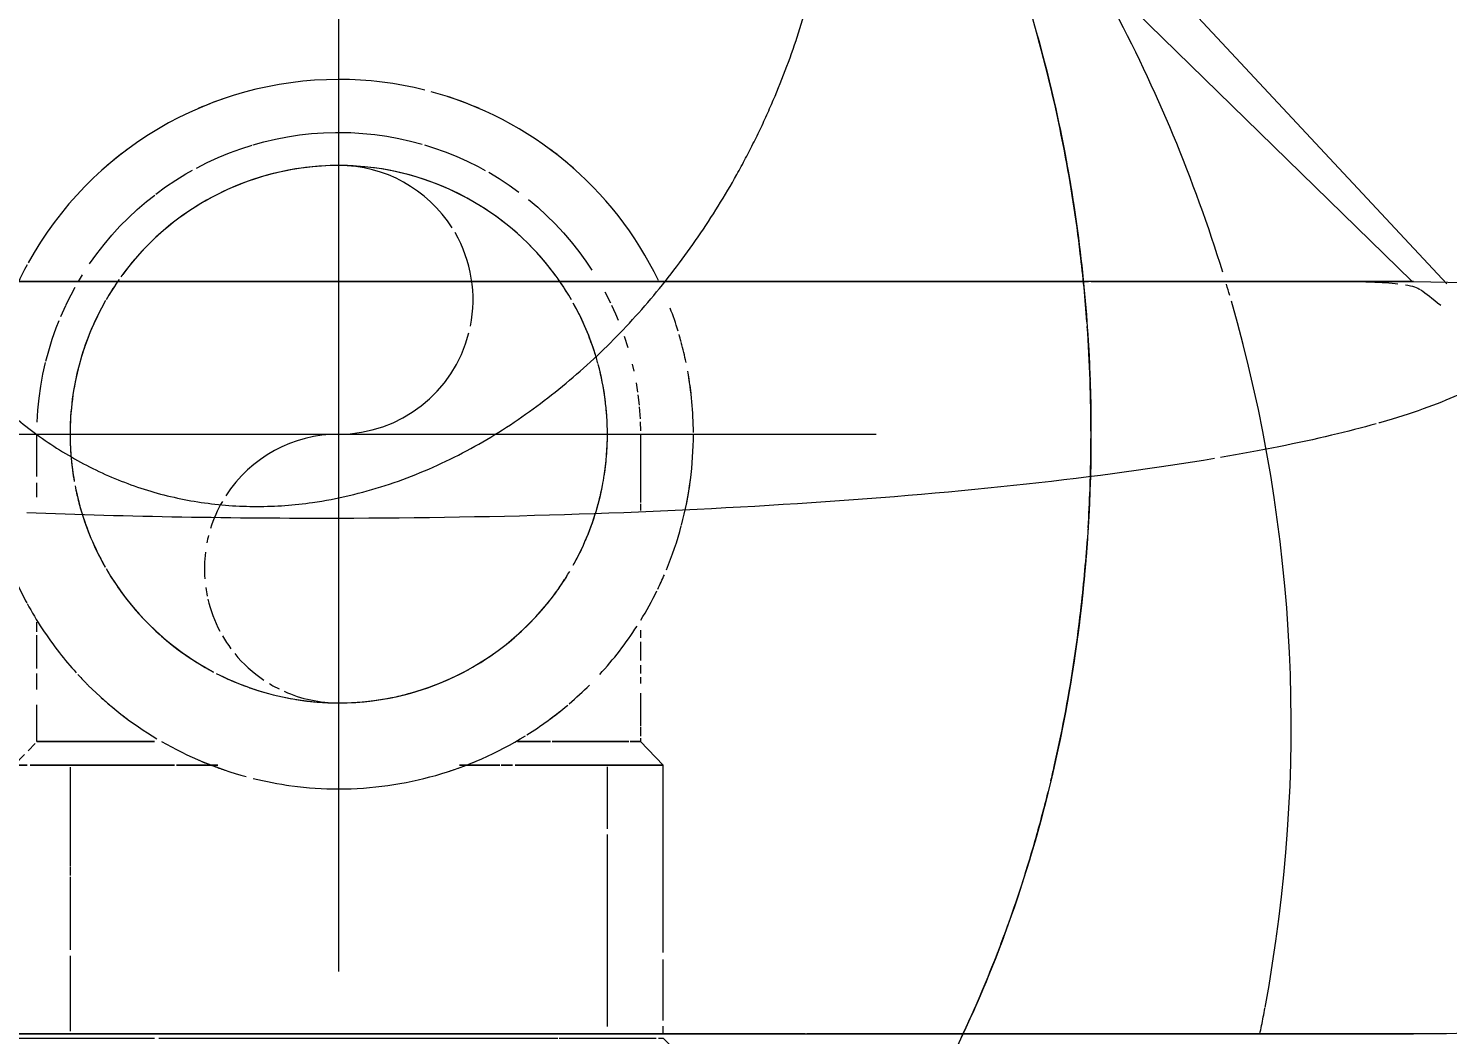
# Model space of a CAD drawing. Header units: metres. Extents: x -24.8 to 3.4, y -2.1 to 25.8.
# Drawn here: x -3.5376 to -3.4716, y 2.0721 to 2.1189 of the extents above; entities that cross this region are included whole.
import ezdxf

# ---------------------------------------------------------------- set-up
doc = ezdxf.new("R2010")
doc.units = ezdxf.units.M
for name, color, linetype, lineweight in [('A-ANNO-DIMS', 7, 'Continuous', 5), ('A-ANNO-DIMS-25', 7, 'Continuous', 5), ('P-PIPE', 7, 'Continuous', 5), ('P-PIPE-CNTR', 7, 'Continuous', 5), ('P-SANR-FIXT', 7, 'Continuous', 5)]:
    doc.layers.add(name, color=color, linetype=linetype, lineweight=lineweight)
doc.styles.add('Century Gothic_4', font='GOTHIC.TTF', dxfattribs={"height": 0.025})
doc.dimstyles.new('Setores_1_mm_1', dxfattribs={"dimscale": 0.3048, "dimtxt": 0.02610420674293815, "dimasz": 0.2604166666666666, "dimexe": 0.1968503937007874, "dimexo": 0.1230314960629921, "dimgap": 0.1435367454068242, "dimtad": 1, "dimrnd": 0.01, "dimzin": 0, "dimdsep": 46, "dimtxsty": 'Century Gothic_4', "dimblk1": 'OBLIQUE', "dimblk2": 'OBLIQUE', "dimsah": 1, "dimcen": 0.09, "dimazin": 0, "dimtfac": 1, "dimtdec": 4, "dimtix": 1, "dimtmove": 0, "dimatfit": 3, "dimfxl": 1, "dimtvp": 1, "dimtolj": 1, "dimtzin": 0, "dimarcsym": 2})

# ---------------------------------------------------------------- blocks, each defined once
blk = doc.blocks.new('UT_Chuveiro ou ducha - UT_Elétrico-3241184-BB')
at = {"layer": 'P-SANR-FIXT'}
for p, q in [((-9.800179504141788, 2.107118201278733), (-9.820100049499251, 2.126583946756582)), ((-9.798547111640712, 2.107001923847335), (-9.81684358958676, 2.126583946756581))]:
    blk.add_line(p, q, dxfattribs=at)
at = {"layer": 'P-SANR-FIXT', "flags": 128}
for points in [[(-9.850099984001961, 2.107103097325457), (-9.852099450711293, 2.107103097325457), (-9.85409571870042, 2.107103097325457), (-9.856085594366409, 2.107103097325457), (-9.858065894332674, 2.107103097325457), (-9.860033450541716, 2.107103097325457), (-9.86198511532332, 2.107103097325457), (-9.863917766430168, 2.107103097325457), (-9.865828312032765, 2.107103097325457)], [(-9.800099984001964, 2.107103097325457), (-9.800139978668916, 2.107103097325457), (-9.800259898686834, 2.107103097325457), (-9.800459552209269, 2.107103097325457), (-9.800738619833178, 2.107103097325457), (-9.801096655109903, 2.107103097325457), (-9.801533085259361, 2.107103097325457), (-9.802047212086423, 2.107103097325457), (-9.802638213097838, 2.107103097325457), (-9.803305142818067, 2.107103097325457), (-9.80404693430182, 2.107103097325457), (-9.804862400840966, 2.107103097325457), (-9.805750237862998, 2.107103097325457), (-9.80670902501808, 2.107103097325457), (-9.807737228451295, 2.107103097325457), (-9.808833203256478, 2.107103097325457), (-9.80999519610775, 2.107103097325457), (-9.811221348064414, 2.107103097325457), (-9.812509697544918, 2.107103097325457), (-9.813858183464916, 2.107103097325457), (-9.815264648534605, 2.107103097325457), (-9.816726842709897, 2.107103097325457), (-9.818242426792033, 2.107103097325457), (-9.819808976169789, 2.107103097325457), (-9.82142398469834, 2.107103097325457), (-9.823084868708552, 2.107103097325457), (-9.824788971140327, 2.107103097325457), (-9.826533565793277, 2.107103097325457), (-9.82831586168813, 2.107103097325457), (-9.830133007531648, 2.107103097325457), (-9.831982096278129, 2.107103097325457), (-9.833860169780023, 2.107103097325457), (-9.835764223520366, 2.107103097325457), (-9.837691211419344, 2.107103097325457), (-9.839638050707391, 2.107103097325457), (-9.841601626856951, 2.107103097325457), (-9.843578798565051, 2.107103097325457), (-9.845566402778745, 2.107103097325457), (-9.847561259755286, 2.107103097325457), (-9.849560178149048, 2.107103097325457), (-9.850099984001957, 2.107103097325457)], [(-9.803191428557605, 2.107103097325457), (-9.80253679124904, 2.107103097325457), (-9.801958244902597, 2.107103097325457), (-9.801456715069033, 2.107103097325457), (-9.801033004089073, 2.107103097325457), (-9.800687789809915, 2.107103097325457), (-9.80042162450076, 2.107103097325457), (-9.800234933969321, 2.107103097325457), (-9.800128016880622, 2.107103097325457), (-9.800099984001964, 2.107103097325457)], [(-9.800099984001964, 2.107103097325457), (-9.79448885492538, 2.10699085977852), (-9.788886702458337, 2.106654326693842), (-9.783302488849728, 2.106094036452567), (-9.777745147650084, 2.105310885399559), (-9.772223569419829, 2.104306126409441), (-9.766746587506262, 2.10308136688226), (-9.761322963912068, 2.101638566171989), (-9.75596137527803, 2.099980032451986), (-9.750670399002209, 2.0981084190224), (-9.745458499517978, 2.096026720065463), (-9.744040034873157, 2.095417784097977)], [(-9.744040034873157, 2.083788410552936), (-9.749228718033903, 2.081649501055461), (-9.754498784368243, 2.079719794442349), (-9.759841802894268, 2.078002377832533), (-9.765249225922101, 2.076499998726226), (-9.770712402728435, 2.075215060609507), (-9.776222593395785, 2.074149619109257), (-9.78177098279454, 2.073305378704597), (-9.787348694685242, 2.072683690000075), (-9.792946805918728, 2.072285547565003), (-9.798556360711213, 2.072111588342343), (-9.800099984001964, 2.072103097325456)], [(-9.866339798223901, 2.072103097325457), (-9.86443574448356, 2.072103097325457), (-9.862508756584583, 2.072103097325457), (-9.86056191729653, 2.072103097325457), (-9.858598341146976, 2.072103097325457), (-9.856621169438872, 2.072103097325457), (-9.854633565225175, 2.072103097325457), (-9.852638708248637, 2.072103097325457), (-9.850639789854874, 2.072103097325457), (-9.850099984001961, 2.072103097325457)], [(-9.850099984001957, 2.072103097325457), (-9.84810051729263, 2.072103097325457), (-9.8461042493035, 2.072103097325457), (-9.844114373637513, 2.072103097325457), (-9.842134073671248, 2.072103097325457), (-9.84016651746221, 2.072103097325457), (-9.838214852680597, 2.072103097325457), (-9.836282201573757, 2.072103097325457), (-9.834371655971154, 2.072103097325457), (-9.832486272338205, 2.072103097325457), (-9.83062906688653, 2.072103097325457), (-9.828803010748661, 2.072103097325457), (-9.827011025224891, 2.072103097325457), (-9.825255977109775, 2.072103097325457), (-9.823540674105915, 2.072103097325457), (-9.821867860332208, 2.072103097325457), (-9.820240211933841, 2.072103097325457), (-9.818660332801036, 2.072103097325457), (-9.817130750403386, 2.072103097325457), (-9.815653911746434, 2.072103097325457), (-9.814232179456981, 2.072103097325457), (-9.812867828003416, 2.072103097325457), (-9.81156304005701, 2.072103097325457), (-9.810319903000144, 2.072103097325457), (-9.80914040558691, 2.072103097325457), (-9.808026434761567, 2.072103097325457), (-9.80697977263979, 2.072103097325457), (-9.806002093657712, 2.072103097325457), (-9.805094961893133, 2.072103097325457), (-9.804259828563373, 2.072103097325457), (-9.803498029703603, 2.072103097325457), (-9.80281078402948, 2.072103097325457), (-9.802199190987505, 2.072103097325457), (-9.801664228996048, 2.072103097325457), (-9.801206753880194, 2.072103097325457), (-9.80082749750254, 2.072103097325456), (-9.800527066592377, 2.072103097325456), (-9.800305941775076, 2.072103097325456), (-9.800164476803179, 2.072103097325456), (-9.80010289799046, 2.072103097325456), (-9.800099984001964, 2.072103097325456)], [(-9.800099984001964, 2.072103097325456), (-9.800139978668911, 2.072103097325456), (-9.80025989868683, 2.072103097325456), (-9.800459552209269, 2.072103097325456), (-9.800738619833181, 2.072103097325456), (-9.801096655109898, 2.072103097325456), (-9.801533085259361, 2.072103097325456), (-9.802047212086423, 2.072103097325456), (-9.802638213097842, 2.072103097325456), (-9.803305142818063, 2.072103097325456), (-9.804046934301814, 2.072103097325456), (-9.80486240084097, 2.072103097325456), (-9.805750237862997, 2.072103097325456), (-9.806709025018082, 2.072103097325456), (-9.80773722845129, 2.072103097325456), (-9.808833203256478, 2.072103097325456), (-9.809995196107748, 2.072103097325456), (-9.811221348064416, 2.072103097325456), (-9.812509697544918, 2.072103097325456), (-9.81385818346492, 2.072103097325456), (-9.815264648534608, 2.072103097325456), (-9.816726842709892, 2.072103097325456), (-9.818242426792034, 2.072103097325456)]]:
    blk.add_lwpolyline(points, dxfattribs=at)
at = {"layer": 'P-SANR-FIXT', "color": 253, "true_color": 0xa6a6a6, "flags": 128}
for points in [[(-9.85009998400196, 2.072103097325456), (-9.8520994507113, 2.072103097325456), (-9.85409571870042, 2.072103097325456), (-9.856085594366407, 2.072103097325456), (-9.858065894332674, 2.072103097325456), (-9.86003345054172, 2.072103097325456), (-9.861985115323321, 2.072103097325456), (-9.863917766430164, 2.072103097325456), (-9.86582831203277, 2.072103097325456), (-9.867713695665714, 2.072103097325456), (-9.869570901117394, 2.072103097325456), (-9.871396957255264, 2.072103097325456), (-9.873188942779034, 2.072103097325456), (-9.874943990894147, 2.072103097325456), (-9.87665929389801, 2.072103097325456), (-9.878332107671715, 2.072103097325456), (-9.879959756070082, 2.072103097325456), (-9.881274474094901, 2.072103097325456)], [(-9.82840579704608, 2.072103097325456), (-9.830133007531648, 2.072103097325456), (-9.831982096278129, 2.072103097325456), (-9.83386016978002, 2.072103097325456), (-9.835764223520364, 2.072103097325456), (-9.837691211419347, 2.072103097325456), (-9.839638050707391, 2.072103097325456), (-9.841601626856951, 2.072103097325456), (-9.843578798565053, 2.072103097325456), (-9.845566402778742, 2.072103097325456), (-9.847561259755286, 2.072103097325456), (-9.849560178149044, 2.072103097325456), (-9.85009998400196, 2.072103097325456)], [(-9.818242426792034, 2.072103097325456), (-9.819808976169789, 2.072103097325456), (-9.821423984698336, 2.072103097325456), (-9.82308486870855, 2.072103097325456), (-9.824788971140327, 2.072103097325456), (-9.826533565793275, 2.072103097325456), (-9.828315861688125, 2.072103097325456)]]:
    blk.add_lwpolyline(points, dxfattribs=at)
at = {"layer": 'P-SANR-FIXT', "color": 253, "true_color": 0xa6a6a6}
for radius, start, end in [(0.07140153739429832, 17.16934350494619, 28.05659482619804), (0.07140153739429875, 16.27109943358582, 16.70414960869594), (0.07140153739429578, 349.4119451166893, 16.04523904350176), (0.07140153739429668, 348.7247053258536, 349.3836394522429), (0.0714015373942991, 348.40484644132, 348.7212448692292)]:
    blk.add_arc((-9.877189979299716, 2.086453385030217), radius, start, end, dxfattribs=at)
at = {"layer": 'P-SANR-FIXT', "color": 254, "true_color": 0xdfdfdf}
for radius, start, end in [(0.01249999999999924, 59.99999999998592, 119.9999999999859), (0.0124999999999943, 121.5681650451224, 144.1910049344063), (0.01250000000000031, 35.28660483085132, 58.38944579872722), (0.01249999999999663, 145.5058421634268, 150), (0.01249999999999723, 29.99999999999627, 34.51969007418893), (0.01249999999999684, 151.2270591954626, 163.7112439574246), (0.01250000000000009, 17.42614675025758, 28.78361510073756), (0.01249999999999852, 164.9999999999998, 180), (0.01249999999999786, 180.0005741577747, 183.5202450538218)]:
    blk.add_arc((-9.850099984001968, 2.1), radius, start, end, dxfattribs=at)
at = {"layer": 'P-SANR-FIXT', "color": 7, "true_color": 0xf3f3f3}
for centre, radius, start, end in [((-9.85009998400197, 2.1), 0.01249999999999723, 59.99999999998193, 119.9999999999899), ((-9.85009998400197, 2.1), 0.01250000000000009, 121.5681650451175, 144.1910049343936), ((-9.85009998400197, 2.1), 0.01250000000000565, 35.28660483086297, 58.38944579873931), ((-9.85009998400197, 2.1), 0.01249999999999616, 145.5058421634333, 149.9999999999936), ((-9.85009998400197, 2.1), 0.01250000000000004, 30.00000000000275, 34.51969007419593), ((-9.85009998400197, 2.1), 0.01249999999999717, 151.227059195466, 163.7112439574243), ((-9.85009998400197, 2.1), 0.01250000000000122, 17.42614675025913, 28.78361510074162), ((-9.85009998400197, 2.1), 0.01249999999999751, 164.9999999999967, 180), ((-9.850099984001968, 2.1), 0.01250000000000244, 0.0005775252015033033, 14.99999999999713), ((-9.85009998400197, 2.1), 0.01250000000000142, 180.0005741577713, 183.5202450538193), ((-9.850099984001968, 2.1), 0.01250000000000303, 355.3105840588852, 0), ((-9.850099984001968, 2.1), 0.01250000000000142, 183.5202450538193, 189.8784757380977), ((-9.850099984001968, 2.1), 0.01250000000000229, 349.4692701773573, 354.1985512298001), ((-9.850099984001968, 2.1), 0.01250000000000069, 191.8693397598707, 196.7706996239747), ((-9.850099984001968, 2.1), 0.01250000000000499, 345.3789949815527, 348.2469638445214), ((-9.850099984001968, 2.1), 0.01250000000000369, 331.2816024379275, 344.9999999999957), ((-9.850099984001968, 2.1), 0.01249999999999496, 197.4261421101965, 209.6364716751752), ((-9.850099984001968, 2.1), 0.01249999999999924, 210.0000000000034, 242.2549651936864), ((-9.850099984001968, 2.1), 0.01250000000000429, 324.7297249677994, 328.0556353637633), ((-9.850099984001968, 2.1), 0.01250000000000259, 300.4017857902413, 324.191010249144), ((-9.850099984001968, 2.1), 0.01250000000000131, 243.6084420806048, 259.967134927026), ((-9.850099984001968, 2.1), 0.01250000000000308, 260.8136060892299, 298.9324445435023)]:
    blk.add_arc(centre, radius, start, end, dxfattribs=at)
at = {"layer": 'P-SANR-FIXT', "color": 7, "true_color": 0xfafafa}
for radius, start, end in [(0.0125000000000007, 0.0005775252065987449, 15.00000000000058), (0.01250000000000284, 355.3105840588851, 0), (0.01249999999999725, 183.5202450538181, 189.8784757380944), (0.01250000000000289, 349.4692701773552, 354.1985512297998), (0.01249999999999596, 191.8693397598644, 196.7706996239678), (0.01249999999999974, 345.3789949815565, 348.2469638445282), (0.01250000000000024, 331.2816024379349, 345.0000000000001), (0.01249999999999845, 197.4261421102007, 209.6364716751815), (0.01249999999999261, 209.999999999998, 240.0000000000003), (0.01250000000000396, 324.7297249677997, 328.0556353637766), (0.01250000000000087, 300.4017857902444, 324.1910102491427), (0.01249999999999208, 239.9999999999991, 242.2549651936868), (0.01249999999999895, 243.6084420806, 259.9671349270239), (0.01249999999999894, 260.813606089251, 298.9324445435105)]:
    blk.add_arc((-9.85009998400197, 2.1), radius, start, end, dxfattribs=at)
at = {"layer": 'P-SANR-FIXT', "color": 253, "true_color": 0xa6a6a6}
for points, knots in [([(-9.868906690767485, 2.105007941528304), (-9.867969160368714, 2.103601445447953), (-9.866316742291557, 2.101663218080007), (-9.863665523981606, 2.09957632908713), (-9.861429354807727, 2.098277560709869), (-9.859017476714614, 2.097331208635392), (-9.856518595970535, 2.096766550473913), (-9.85390397210181, 2.096574316123934), (-9.851014556703383, 2.096788960726819), (-9.847916700641152, 2.097522109986083), (-9.844682984888017, 2.09886032645898), (-9.84171740044062, 2.100624426012421), (-9.839446271185588, 2.1023868310317), (-9.837756974443293, 2.103939827003955), (-9.836564414265686, 2.10516239753071), (-9.835437226310317, 2.106443476031797), (-9.834368381224953, 2.107784529953487), (-9.833364493676722, 2.109177259738587), (-9.83243244450595, 2.110608051287334), (-9.8317113117629, 2.111833615281064), (-9.831235793119955, 2.112709016232504), (-9.830972487868648, 2.11321438358901), (-9.830779160872362, 2.113596117566738), (-9.830590352902517, 2.113980158586608), (-9.83034505741938, 2.114494593064902), (-9.829932278300943, 2.115401200039726), (-9.829389291598183, 2.11671294047899), (-9.828908667945107, 2.118045037162543), (-9.82856300112459, 2.119122773092473), (-9.828323709921666, 2.119937448081097), (-9.828105255699572, 2.120757751982251), (-9.827842795465077, 2.12185703991948), (-9.827461042813288, 2.123793999427178), (-9.827273494894472, 2.125468903631759), (-9.827213512572007, 2.126583946756581)], [-1, -1, -1, -1, -0.9166666666666666, -0.875, -0.8333333333333333, -0.7916666666666666, -0.75, -0.7083333333333333, -0.6666666666666666, -0.6111111111111112, -0.5555555555555556, -0.5, -0.4444444444444444, -0.4166666666666666, -0.3888888888888888, -0.361111111111111, -0.3333333333333333, -0.3055555555555556, -0.2777777777777778, -0.25, -0.2361111111111111, -0.2291666666666667, -0.2222222222222222, -0.2152777777777778, -0.2083333333333333, -0.1944444444444444, -0.1666666666666667, -0.1388888888888889, -0.125, -0.1111111111111111, -0.09722222222222221, -0.08333333333333333, -0.05555555555555555, 0, 0, 0, 0]), ([(-9.820500680629912, 2.126678488910039), (-9.819929993380281, 2.125387376874569), (-9.81850209808355, 2.121804084512705), (-9.817395128942685, 2.117987127827531), (-9.816831992226108, 2.115522831728267)], [-0.6791639249985408, -0.6791639249985408, -0.6791639249985408, -0.6791639249985408, -0.6499999999999999, -0.6004919108426952, -0.6004919108426952, -0.6004919108426952, -0.6004919108426952]), ([(-9.876985421516391, 2.107103097325457), (-9.874034853258872, 2.107103097325457), (-9.865464544014475, 2.107103097325457), (-9.85605086143912, 2.107103097325457), (-9.850099984001965, 2.107103097325457)], [0.5273713078783469, 0.5273713078783469, 0.5273713078783469, 0.5273713078783469, 0.7, 1, 1, 1, 1]), ([(-9.850099984001965, 2.107103097325457), (-9.842145519644431, 2.107103097325457), (-9.829382799278443, 2.107103097325457), (-9.81873675787524, 2.107103097325457), (-9.815225355966968, 2.107103097325457)], [0, 0, 0, 0, 0.4, 0.6398246254791796, 0.6398246254791796, 0.6398246254791796, 0.6398246254791796]), ([(-9.815088912973026, 2.107103097325457), (-9.814256379786135, 2.107103097325457), (-9.80921751102944, 2.107103097325457), (-9.805341556768154, 2.107103097325457), (-9.803191428557612, 2.107103097325457)], [0.6429364416452084, 0.6429364416452084, 0.6429364416452084, 0.6429364416452084, 0.7, 1, 1, 1, 1]), ([(-9.795548464660898, 2.103792586289107), (-9.795701632485937, 2.103363067256945), (-9.79654606187082, 2.102476698270051), (-9.798930295688365, 2.101378667043365), (-9.800938772187319, 2.100743215174418), (-9.801682194925004, 2.100530555913716), (-9.80171242987197, 2.100521941512129)], [-1, -1, -1, -1, -0.8928571428571428, -0.7857142857142857, -0.7321428571428572, -0.7298788710252901, -0.7298788710252901, -0.7298788710252901, -0.7298788710252901]), ([(-9.80183868519578, 2.100486167643372), (-9.802487343276042, 2.100303384932406), (-9.804639803054773, 2.099745175263808), (-9.807198315380223, 2.099234701430399), (-9.809083662998496, 2.09891247635797)], [-0.7267406460493204, -0.7267406460493204, -0.7267406460493204, -0.7267406460493204, -0.6785714285714286, -0.5764528138454014, -0.5764528138454014, -0.5764528138454014, -0.5764528138454014]), ([(-9.80936300241065, 2.098865095083605), (-9.81202055840058, 2.098417723616564), (-9.817902712614918, 2.097619903449578), (-9.83132931727375, 2.096462205959294), (-9.842598313381234, 2.096095536248967), (-9.850099984001965, 2.09608334381001)], [-0.5714285714285714, -0.5714285714285714, -0.5714285714285714, -0.5714285714285714, -0.4285714285714285, -0.2857142857142857, 0, 0, 0, 0]), ([(-9.81560515172743, 2.091568151441956), (-9.81588896575668, 2.08919065155652), (-9.816336592664822, 2.086585958779572), (-9.816929358456628, 2.084048559229017), (-9.816989156882595, 2.083799248271724)], [-0.44606434149522, -0.44606434149522, -0.44606434149522, -0.44606434149522, -0.4, -0.3949655823818771, -0.3949655823818771, -0.3949655823818771, -0.3949655823818771])]:
    blk.add_open_spline(points, degree=3, knots=knots, dxfattribs=at)
at = {"layer": 'P-SANR-FIXT', "color": 254, "true_color": 0xdfdfdf}
for points in [[(-9.816340116501378, 2.113184963584286), (-9.816710393831867, 2.115118733318295), (-9.817161710523687, 2.117020915620212), (-9.817691100514919, 2.118877521725246)], [(-9.81529171817477, 2.105226422923517), (-9.815369933357509, 2.106291522384249), (-9.81547242328528, 2.107352988096657), (-9.81559873558795, 2.10840868655855)], [(-9.815145032368942, 2.102510908141337), (-9.815174029903861, 2.103345480586482), (-9.815217723901336, 2.104178982918212), (-9.815276188362882, 2.105010364311359)], [(-9.815236079899375, 2.095649477419392), (-9.815199489914738, 2.096247152469077), (-9.815170369415254, 2.096845759611314), (-9.815148745779192, 2.097444910073205)], [(-9.815578770861013, 2.091782192952693), (-9.815449644162245, 2.092892528849573), (-9.815346601192536, 2.094009110331497), (-9.81526982276001, 2.095129369913387)], [(-9.81769851302478, 2.081097350358958), (-9.817481209811266, 2.081856266945071), (-9.81727701620496, 2.082622801824735), (-9.817086282829974, 2.083396088699002)], [(-9.819546881633682, 2.075617332817392), (-9.819424162296476, 2.075931076076181), (-9.819303794113246, 2.076246694106699), (-9.81918580659467, 2.076564113995916)], [(-9.821129257172572, 2.071949649907176), (-9.820594899448249, 2.07307710395088), (-9.820092595932852, 2.074235650755038), (-9.819623951409374, 2.075421325327757)]]:
    blk.add_open_spline(points, degree=3, dxfattribs=at)
for points, knots in [([(-9.816831992226108, 2.115522831728267), (-9.816068087549677, 2.112179971532984), (-9.814520809386286, 2.101858143881244), (-9.815825774626838, 2.084091026764334), (-9.823318566603456, 2.065550932566148), (-9.8354423460728, 2.052967457026074), (-9.845213062096382, 2.050000000000002), (-9.85009998400197, 2.050000000000002)], [-0.6004919108426952, -0.6004919108426952, -0.6004919108426952, -0.6004919108426952, -0.5333333333333333, -0.4, -0.2666666666666667, -0.1333333333333333, 0, 0, 0, 0]), ([(-9.816971926506415, 2.083867289444449), (-9.816917795935622, 2.084094022778398), (-9.816689856041053, 2.085072015990834), (-9.8164834651919, 2.086060003460842), (-9.816337800946055, 2.086823369632469)], [0.3954238748974378, 0.3954238748974378, 0.3954238748974378, 0.3954238748974378, 0.4, 0.4151138096969448, 0.4151138096969448, 0.4151138096969448, 0.4151138096969448])]:
    blk.add_open_spline(points, degree=3, knots=knots, dxfattribs=at)
at = {"layer": 'P-SANR-FIXT', "color": 253, "true_color": 0xa6a6a6}
for points in [[(-9.816815245837027, 2.115449357798386), (-9.816060509027144, 2.112129319818687), (-9.815547916794158, 2.10869686754731), (-9.81529305812541, 2.105225836950377)], [(-9.81559873558795, 2.10840868655855), (-9.815791127953213, 2.110016671844169), (-9.816038787767306, 2.111611277220183), (-9.816340116501378, 2.113184963584282)], [(-9.803191428557612, 2.107103097325457), (-9.803155753432948, 2.107103097325457), (-9.803120349913398, 2.107103052380056), (-9.803085218128436, 2.107102962680723)], [(-9.802083516483938, 2.107086063663437), (-9.80158744341774, 2.10706935072876), (-9.801168572079638, 2.107040544401415), (-9.800827517919425, 2.107000554852748)], [(-9.80047580250484, 2.106950762667557), (-9.80014110067496, 2.106893624075736), (-9.7999145994966, 2.106821280884757), (-9.799793704264479, 2.106735192534614)], [(-9.799761624158025, 2.106709861772615), (-9.799514509673227, 2.106547403984218), (-9.799240535697727, 2.10632084109395), (-9.798825845527881, 2.106000807051414)], [(-9.815274163630272, 2.10496165861897), (-9.815217006291135, 2.104140676739044), (-9.815174244082005, 2.103317647531217), (-9.815145806420661, 2.102493582376728)], [(-9.815148745779192, 2.097444910073205), (-9.815087852042703, 2.099132161478745), (-9.81508641043354, 2.100823721554114), (-9.815145032368942, 2.102510908141337)], [(-9.815143599306706, 2.102428766731083), (-9.81508927210748, 2.100811665391523), (-9.815090091625947, 2.099190677436123), (-9.815145524603917, 2.097573443987585)], [(-9.815149457803052, 2.097461256580538), (-9.815173933052243, 2.096778391624836), (-9.815208145214593, 2.096096227713217), (-9.815252054132586, 2.095415340267993)], [(-9.850099984001965, 2.09608334381001), (-9.854976530038664, 2.096071783341452), (-9.85986633796361, 2.096158365006775), (-9.86461597486354, 2.096341336721274)], [(-9.81527074022699, 2.095134200610997), (-9.815347875283683, 2.09400722507474), (-9.815451588168214, 2.092883967453598), (-9.81558169650021, 2.091767041098683)], [(-9.816337800946055, 2.086823369632469), (-9.8160261966752, 2.088456358962958), (-9.815772981592872, 2.090112211847321), (-9.815578770861013, 2.091782192952693)], [(-9.816999068743877, 2.083757983282788), (-9.817579626247602, 2.081344482694983), (-9.81829114149229, 2.078995082077967), (-9.81912303855322, 2.076735913331979)], [(-9.81918580659467, 2.076564113995916), (-9.818637675725936, 2.078038741496588), (-9.81814092491754, 2.079552257132395), (-9.81769851302479, 2.08109735035892)], [(-9.819176662031857, 2.076590863125216), (-9.819767390102568, 2.074999243976881), (-9.820417961525488, 2.073452843605626), (-9.821124658997858, 2.071960847041384)]]:
    blk.add_open_spline(points, degree=3, dxfattribs=at)
at = {"layer": 'P-SANR-FIXT'}
blk.add_open_spline([(-9.803085218128436, 2.107102962680723), (-9.802722267161675, 2.107102035985435), (-9.802388319026313, 2.1070963326043), (-9.802083516483938, 2.107086063663437)], degree=3, dxfattribs=at)
blk = doc.blocks.new('Joelho 45_90 - Agua Fria_Soldavel - MEP - Tigre - Standard-3523191-BB')
at = {"layer": 'P-PIPE', "color": 254, "true_color": 0xdfdfdf}
for p, q in [((-9.86220809755149, 2.107103097325457), (-9.86202264157174, 2.107412484737398)), ((-9.8377172963933, 2.106617450233), (-9.837462573793813, 2.106116981545727)), ((-9.86303168035777, 2.105467433526014), (-9.862802697353574, 2.105980190089527)), ((-9.865407572338434, 2.071692411663529), (-9.86650992388973, 2.070590060112242)), ((-9.865199984001968, 2.0719), (-9.85867433151477, 2.0719)), ((-9.858474741602945, 2.0719), (-9.850099984001975, 2.0719)), ((-9.850099984001975, 2.0719), (-9.83990191145847, 2.0719)), ((-9.839850114026024, 2.0719), (-9.83532713626157, 2.0719)), ((-9.83522938693149, 2.0719), (-9.834999984001973, 2.0719)), ((-9.83359998400197, 2.070500000000001), (-9.834999984001968, 2.071900000000001)), ((-9.86659998400197, 2.070500000000001), (-9.86659998400197, 2.066500000000001)), ((-9.86659998400197, 2.0705), (-9.86634931192667, 2.0705)), ((-9.866599984001978, 2.0705), (-9.86634931192667, 2.0705)), ((-9.86634931192667, 2.0705), (-9.864745876425985, 2.0705)), ((-9.8646227834117, 2.0705), (-9.85230171903268, 2.0705)), ((-9.8522885798827, 2.0705), (-9.850099984001975, 2.0705)), ((-9.850099984001975, 2.0705), (-9.839928045692067, 2.0705)), ((-9.839493988442136, 2.0705), (-9.836032290558235, 2.0705)), ((-9.835810564839528, 2.0705), (-9.83359998400197, 2.0705)), ((-9.83359998400197, 2.066500000000001), (-9.83359998400197, 2.070243201930927)), ((-9.866599984001978, 2.0665), (-9.86603776013574, 2.0665)), ((-9.865879478448672, 2.0665), (-9.863402929034178, 2.0665)), ((-9.863115393976903, 2.0665), (-9.850099984001975, 2.0665)), ((-9.850099984001975, 2.0665), (-9.845829469757776, 2.0665)), ((-9.845354961448683, 2.0665), (-9.840524415595963, 2.0665)), ((-9.840341822248035, 2.0665), (-9.834278652459174, 2.0665)), ((-9.8341622078682, 2.0665), (-9.833599984001967, 2.0665))]:
    blk.add_line(p, q, dxfattribs=at)
at = {"layer": 'P-PIPE', "color": 7, "true_color": 0xf3f3f3}
for p, q in [((-9.836821176649693, 2.104560139833521), (-9.836649441323505, 2.104025481543233)), ((-9.836445268016028, 2.103254767306154), (-9.836370764983776, 2.102937710869116)), ((-9.836264269792927, 2.102386338686321), (-9.836199816738823, 2.101962165437937)), ((-9.836179908793357, 2.101831148870685), (-9.836127240388057, 2.101357733242457)), ((-9.836117816944661, 2.101273029607479), (-9.836078093580548, 2.100712873768468)), ((-9.83607371514779, 2.100570744854392), (-9.83606080224994, 2.100151577483499)), ((-9.836059984001967, 2.09676073375639), (-9.836059984001968, 2.096450821926716)), ((-9.864139984001966, 2.090806446703429), (-9.864139984001968, 2.091260754972388)), ((-9.836059984001968, 2.090881715889017), (-9.836059984001967, 2.090534145117195)), ((-9.836059984001967, 2.090344586867476), (-9.836059984001968, 2.089800027497738)), ((-9.836059984001968, 2.089800027497738), (-9.836059984001967, 2.089468785732896)), ((-9.836059984001967, 2.08924890895863), (-9.836059984001967, 2.088874027478435)), ((-9.836059984001967, 2.088692112922248), (-9.836059984001967, 2.088399747944936)), ((-9.836059984001967, 2.086389888979948), (-9.836059984001967, 2.085955583438661)), ((-9.836059984001965, 2.085854384473934), (-9.836059984001965, 2.085700000000001)), ((-9.864226091323129, 2.085610643345963), (-9.864553012514046, 2.085271385506337)), ((-9.861583919484318, 2.085700000000001), (-9.864139984001966, 2.085700000000001)), ((-9.864139984001966, 2.085700000000001), (-9.861583919484318, 2.085700000000001)), ((-9.858667690245987, 2.085700000000001), (-9.861583919458468, 2.085700000000001)), ((-9.861583919458468, 2.085700000000001), (-9.858667690245987, 2.085700000000001)), ((-9.840253102897753, 2.085699999999999), (-9.84177922500708, 2.085699999999999)), ((-9.84177922500708, 2.085700000000001), (-9.840253102897753, 2.085700000000001)), ((-9.836597530148461, 2.085699999999999), (-9.84017220479411, 2.085699999999999)), ((-9.84017220479411, 2.085700000000001), (-9.836597530148461, 2.085700000000001)), ((-9.83605998400197, 2.085699999999999), (-9.836538385400873, 2.085699999999999)), ((-9.836538385400873, 2.085700000000001), (-9.83605998400197, 2.085700000000001)), ((-9.834999984001968, 2.084600000000001), (-9.836059984001968, 2.0857)), ((-9.864718550301689, 2.085099601009723), (-9.865199984001967, 2.084600000000001)), ((-9.865199984001968, 2.084600000000001), (-9.864591781776255, 2.084600000000001)), ((-9.865199984001968, 2.084600000000001), (-9.865199984001968, 2.083788410552937)), ((-9.864591781776255, 2.0846), (-9.865199984001968, 2.0846)), ((-9.864451650102733, 2.084600000000001), (-9.863176967599117, 2.084600000000001)), ((-9.857743349299863, 2.0846), (-9.864451650102732, 2.0846)), ((-9.863176967599117, 2.084600000000001), (-9.857743349299867, 2.084600000000001)), ((-9.857649984001968, 2.084600000000001), (-9.855717402198175, 2.084600000000001)), ((-9.85571740219817, 2.0846), (-9.857649984001968, 2.0846)), ((-9.844482565805777, 2.0846), (-9.84260089344633, 2.0846)), ((-9.84260089344633, 2.0846), (-9.844482565805777, 2.0846)), ((-9.842549984001977, 2.0846), (-9.842019789996368, 2.0846)), ((-9.842019789996348, 2.0846), (-9.842549984001977, 2.0846)), ((-9.841890351981117, 2.0846), (-9.834999984001971, 2.0846)), ((-9.834999984001973, 2.0846), (-9.841890351981117, 2.0846)), ((-9.83499998400197, 2.07588381242061), (-9.83499998400197, 2.084600000000001)), ((-9.865199984001968, 2.083770111764066), (-9.865199984001968, 2.083003393447843)), ((-9.865199984001968, 2.082885525064832), (-9.865199984001968, 2.075883812411462)), ((-9.865199984001968, 2.075816835182877), (-9.865199984001968, 2.072103097325457)), ((-9.83499998400197, 2.072727254397163), (-9.83499998400197, 2.075569503303415)), ((-9.83499998400197, 2.072103097325457), (-9.83499998400197, 2.072458701862115))]:
    blk.add_line(p, q, dxfattribs=at)
at = {"layer": 'P-PIPE', "color": 7, "true_color": 0xfafafa}
for p, q in [((-9.864139984001968, 2.099877854379142), (-9.864139984001968, 2.099941096076889)), ((-9.836059984001968, 2.098384027395745), (-9.836059984001968, 2.098109814269391))]:
    blk.add_line(p, q, dxfattribs=at)
at = {"layer": 'P-PIPE', "color": 254, "true_color": 0xdfdfdf, "flags": 128}
for points in [[(-9.854084400763583, 2.113461942904362), (-9.853584367343162, 2.113600760005661), (-9.853037694871084, 2.113729219018192), (-9.85248632268829, 2.11383571420904), (-9.851931132872652, 2.113920075208612), (-9.851373013609447, 2.11398216705731), (-9.850812857770435, 2.114021890421418), (-9.850251561485464, 2.11403918175203), (-9.850099984001965, 2.114040000000001)], [(-9.850099984001965, 2.114040000000001), (-9.849538533749989, 2.114028769497521), (-9.848977981698642, 2.11399509595649), (-9.848419224611632, 2.11393903324739), (-9.847863156381102, 2.113860671058594), (-9.8473106665976, 2.113760134752892), (-9.846762639126933, 2.113637585166924), (-9.846219950696131, 2.113493218353884)], [(-9.85671743423497, 2.112382687608665), (-9.856216965547691, 2.112637410208159), (-9.85570671099483, 2.112871915647157), (-9.85518748687482, 2.113085828766981), (-9.85466012383549, 2.113278807352272), (-9.854125465545202, 2.113450542678462)], [(-9.84610771501419, 2.113458499788962), (-9.845683469490915, 2.113327265269878), (-9.845154053766786, 2.11313999140444), (-9.844632550475955, 2.112931696355801), (-9.844119793912443, 2.112702713351609), (-9.843616604377363, 2.112453408715822), (-9.84328673258816, 2.112273198936051)], [(-9.858605699001242, 2.111170246745312), (-9.858152204606421, 2.111501449618947), (-9.857685828376358, 2.111814252626704), (-9.857207316413515, 2.112108155350498), (-9.856906429752842, 2.112276773638781)], [(-9.84312378686664, 2.112184181282676), (-9.842642129783162, 2.111895461758629), (-9.8421724036755, 2.111587712033332), (-9.841715360005244, 2.111261424440697)], [(-9.861687696035297, 2.107927580326467), (-9.861361408442665, 2.108384623996729), (-9.86101710497323, 2.108828254057221), (-9.860655336439107, 2.109257760794481), (-9.860276681592769, 2.109672457089353), (-9.859881746201202, 2.11007167951623), (-9.859471162076778, 2.110454789404391), (-9.859045586066516, 2.110821173859743), (-9.858661579230322, 2.111125902925383)], [(-9.841271729944749, 2.110917120971264), (-9.84084222320749, 2.110555352437139), (-9.840427526912615, 2.110176697590803), (-9.84002830448574, 2.109781762199235), (-9.839645194597573, 2.109371178074813), (-9.839278810142225, 2.108945602064549), (-9.838929737256656, 2.108505714999275), (-9.838598534383022, 2.108052220604459), (-9.838319985899428, 2.10763691644034)], [(-9.862794249724226, 2.105997240549382), (-9.862553392717789, 2.106483379624604), (-9.862356473190825, 2.106843838400873)], [(-9.837408552142179, 2.105999437177401), (-9.837228068354811, 2.105606726992866), (-9.83710300565163, 2.105303166500359)], [(-9.86371995175975, 2.103403570373267), (-9.863593202355851, 2.103880033305841), (-9.863427249271842, 2.104416514511051), (-9.863239975406405, 2.104945930235183), (-9.863101867540061, 2.105291707570056)], [(-9.86412875349949, 2.100561450251982), (-9.864095079958457, 2.101122002303329), (-9.864039017249357, 2.101680759390338), (-9.863960655060561, 2.102236827620865), (-9.863860118754856, 2.102789317404364), (-9.86373756916889, 2.103337344875037)]]:
    blk.add_lwpolyline(points, dxfattribs=at)
at = {"layer": 'P-PIPE', "color": 7, "true_color": 0xf3f3f3, "flags": 128}
for points in [[(-9.864139984001968, 2.099941096076889), (-9.864139984001968, 2.099981555058852), (-9.864139984001971, 2.09999916659929)], [(-9.86413998400197, 2.09803238044958), (-9.864139984001968, 2.098311996638456), (-9.864139984001966, 2.098571436323125), (-9.864139984001968, 2.098810284455437), (-9.864139984001968, 2.099028158929332), (-9.864139984001968, 2.09922471119213), (-9.864139984001966, 2.099399626802137), (-9.864139984001966, 2.099552625931692), (-9.864139984001968, 2.099683463814826), (-9.864139984001966, 2.099791931138836), (-9.864139984001968, 2.099877854379142)], [(-9.836059984001967, 2.099988561525253), (-9.836059984001967, 2.099954264400129), (-9.836059984001967, 2.099897163492711), (-9.836059984001965, 2.099817350152271), (-9.836059984001967, 2.099714952063131), (-9.836059984001967, 2.099590133040385)], [(-9.836059984001967, 2.099590133040385), (-9.836059984001968, 2.099443092767846), (-9.836059984001965, 2.09927406647858), (-9.836059984001968, 2.099083324578595), (-9.83605998400197, 2.098871172214242), (-9.836059984001968, 2.098637948784047), (-9.836059984001968, 2.098384027395745)], [(-9.864139984001962, 2.097077103166522), (-9.864139984001968, 2.097414439426706), (-9.864139984001968, 2.097733035082753)], [(-9.836059984001968, 2.098109814269391), (-9.836059984001967, 2.097815748087493), (-9.836059984001967, 2.097502299293209)], [(-9.836059984001967, 2.097502299293209), (-9.836059984001968, 2.097169969337747), (-9.836059984001968, 2.096819289878139)], [(-9.864139984001966, 2.08910035237943), (-9.864139984001966, 2.089651885774467), (-9.864139984001966, 2.090198301816812), (-9.86413998400197, 2.09064855211809)], [(-9.864139984001968, 2.088130031682268), (-9.86413998400197, 2.08854097143037), (-9.864139984001966, 2.088874387579337)], [(-9.836059984001967, 2.087945439692452), (-9.836059984001967, 2.087565059034957), (-9.836059984001967, 2.08699660422984), (-9.836059984001968, 2.086426075134552)], [(-9.864139984001966, 2.085700000000001), (-9.864139984001966, 2.08627184747887), (-9.864139984001968, 2.08684278012376), (-9.864139984001968, 2.087411884564232)]]:
    blk.add_lwpolyline(points, dxfattribs=at)
at = {"layer": 'P-PIPE', "color": 254, "true_color": 0xdfdfdf}
for centre, radius, start, end in [((-9.850099984001968, 2.099999999999989), 0.0165000000000024, 90, 151.1166266537854), ((-9.850099984001968, 2.099999999999989), 0.01650000000000208, 75.94596809512858, 90), ((-9.850099984001966, 2.099999999999989), 0.01650000000000195, 107.9793196727359, 113.3553371307338), ((-9.850099984001968, 2.099999999999989), 0.01649999999999935, 25.67694391344734, 74.8825691509503), ((-9.850099984001966, 2.099999999999989), 0.01649999999999622, 66.64466286932118, 72.02068032725641), ((-9.850099984001966, 2.099999999999989), 0.01649999999999561, 126.6472662615993, 132.0267680595261), ((-9.850099984001966, 2.099999999999989), 0.01649999999999376, 47.97323194045686, 53.35273373841744), ((-9.850099984001968, 2.099999999999989), 0.01649999999999866, 151.4888402737897, 164.9264624903779), ((-9.850099984001968, 2.099999999999989), 0.01650000000000544, 165.0000000000001, 172.1482234174067), ((-9.850099984001966, 2.099999999999989), 0.01650000000000129, 168.5148018403227, 172.0447137217143)]:
    blk.add_arc(centre, radius, start, end, dxfattribs=at)
at = {"layer": 'P-PIPE', "color": 7, "true_color": 0xf3f3f3}
for centre, radius, start, end in [((-9.850099984001968, 2.100000000000001), 0.01249999999999876, 60.00000000001353, 119.9999999999814), ((-9.850099984001968, 2.100000000000001), 0.01249999999999945, 121.5681650451047, 144.191004934399), ((-9.850099984001968, 2.100000000000001), 0.01249999999999808, 35.28660483083089, 58.38944579871827), ((-9.850099984001968, 2.100000000000001), 0.01249999999999723, 145.5058421634344, 150.0000000000043), ((-9.850099984001968, 2.100000000000001), 0.01249999999999757, 29.99999999999993, 34.51969007419333), ((-9.850099984001968, 2.100000000000001), 0.01249999999999838, 151.2270591954686, 163.7112439574246), ((-9.850099984001968, 2.100000000000001), 0.01249999999999725, 17.42614675025809, 28.78361510074041), ((-9.850099984001968, 2.099999999999989), 0.01650000000000174, 16.90026494273919, 20.80588061342422), ((-9.850099984001968, 2.099999999999989), 0.01649999999999725, 15.09700701498171, 16.32862229409444), ((-9.850099984001968, 2.099999999999989), 0.01650000000000089, 11.68470209633341, 15.0000000000024), ((-9.850099984001968, 2.100000000000001), 0.01249999999999929, 165.000000000001, 180), ((-9.850099984001968, 2.099999999999989), 0.01650000000000006, 0.2893549910527944, 10.22495559379016), ((-9.850099984001966, 2.099999999999989), 0.01649999999999588, 6.645178749947436, 9.99999999999945), ((-9.850099984001968, 2.099999999999989), 0.01650000000000311, 173.1351232815639, 180), ((-9.850099984001966, 2.099999999999989), 0.01650000000000345, 172.0447137217131, 173.1432567743435), ((-9.850099984001968, 2.099999999999989), 0.01650000000000245, 181.1523375218326, 183.0914060431652), ((-9.850099984001968, 2.100000000000001), 0.0125000000000033, 180.0005741577734, 183.5202450538112), ((-9.850099984001968, 2.099999999999989), 0.01649999999999928, 345.1339281356117, 0), ((-9.850099984001968, 2.099999999999989), 0.01650000000000082, 183.0914124606482, 186.3917096576249), ((-9.850099984001966, 2.099999999999989), 0.01650000000000524, 187.1678989321672, 189.9999999999993), ((-9.850099984001968, 2.099999999999989), 0.01649999999999961, 187.2979693208767, 190.686250160982), ((-9.850099984001966, 2.099999999999989), 0.01649999999999553, 347.9749640804117, 352.9548436115529), ((-9.850099984001968, 2.099999999999989), 0.01649999999999843, 191.5394997794122, 194.3520301332824), ((-9.850099984001968, 2.099999999999989), 0.01650000000000452, 194.9999999999987, 204.3416006994143), ((-9.850099984001968, 2.099999999999989), 0.01649999999999856, 337.4979100630219, 344.9999999999992), ((-9.850099984001968, 2.099999999999989), 0.01649999999999963, 334.0833344318468, 336.6551507619274), ((-9.850099984001968, 2.099999999999989), 0.01650000000000181, 205.0884178888556, 208.4167230703557), ((-9.850099984001968, 2.099999999999989), 0.01649999999999827, 328.3719489408375, 333.7944730111943), ((-9.850099984001968, 2.099999999999989), 0.01649999999999866, 208.5111597262105, 218.0471766219119), ((-9.850099984001968, 2.099999999999989), 0.0164999999999981, 317.3760886072234, 327.2596070661336), ((-9.850099984001968, 2.099999999999989), 0.01649999999999786, 218.047177048298, 222.2478824140658), ((-9.850099984001968, 2.099999999999989), 0.01650000000000445, 222.6225510894998, 224.5423984484251), ((-9.850099984001968, 2.099999999999989), 0.01649999999999751, 225.0798113970836, 239.1494614235917), ((-9.850099984001968, 2.099999999999989), 0.01649999999999564, 310.5064984473734, 315.000000000002), ((-9.850099984001966, 2.099999999999989), 0.01650000000000621, 227.9784299724178, 229.7268088147198), ((-9.850099984001966, 2.099999999999989), 0.01650000000000327, 229.9999999999993, 233.3543029658807), ((-9.850099984001968, 2.099999999999989), 0.01649999999999445, 302.0043526183182, 310.2205609585266), ((-9.850099984001966, 2.099999999999989), 0.0165000000000021, 306.6456970341052, 309.9999999999882), ((-9.850099984001968, 2.099999999999989), 0.0165000000000024, 269.9999999999996, 301.7788673151511), ((-9.850099984001968, 2.099999999999989), 0.01649999999999704, 239.9999999999941, 254.8825953484126), ((-9.850099984001966, 2.099999999999989), 0.0165000000000035, 246.6462177170984, 249.8093564825494), ((-9.850099984001966, 2.099999999999989), 0.01650000000000228, 249.9999999999879, 252.023303242081), ((-9.850099984001966, 2.099999999999989), 0.01650000000000078, 287.9766967579191, 289.999999999996), ((-9.850099984001966, 2.099999999999989), 0.01650000000000013, 291.1445432457729, 292.657410877754), ((-9.850099984001968, 2.099999999999989), 0.01649999999999976, 256.0514155630446, 262.305274546201), ((-9.850099984001968, 2.099999999999989), 0.01650000000000059, 262.399344641681, 269.9999999999996)]:
    blk.add_arc(centre, radius, start, end, dxfattribs=at)
at = {"layer": 'P-PIPE', "color": 7, "true_color": 0xfafafa}
for centre, radius, start, end in [((-9.850099984001968, 2.100000000000001), 0.01249999999999898, 0.000577525204563255, 15.00000000000023), ((-9.850099984001968, 2.100000000000001), 0.01249999999999751, 355.3105840588738, 0), ((-9.850099984001968, 2.100000000000001), 0.01250000000000189, 183.5202450538109, 189.8784757380759), ((-9.850099984001968, 2.100000000000001), 0.01250000000000167, 349.4692701773651, 354.1985512297795), ((-9.850099984001968, 2.100000000000001), 0.0125000000000007, 191.8693397598634, 195.0000000000003), ((-9.850099984001968, 2.100000000000001), 0.01250000000000119, 345.3789949815492, 348.2469638445273), ((-9.850099984001968, 2.100000000000001), 0.01249999999999919, 194.9999999999982, 196.770699623956), ((-9.850099984001968, 2.100000000000001), 0.01249999999999898, 331.281602437928, 344.9999999999994), ((-9.850099984001968, 2.100000000000001), 0.0125000000000035, 197.4261421101953, 209.6364716751888), ((-9.850099984001968, 2.100000000000001), 0.01250000000000002, 210.0000000000021, 242.2549651936883), ((-9.850099984001968, 2.100000000000001), 0.01249999999999981, 324.7297249677549, 328.0556353637634), ((-9.850099984001968, 2.100000000000001), 0.01249999999999759, 300.4017857902012, 324.1910102491372), ((-9.850099984001968, 2.099999999999989), 0.01650000000000105, 224.542398448419, 225.0000000000067), ((-9.850099984001968, 2.100000000000001), 0.01250000000000275, 243.6084420805978, 259.9671349270196), ((-9.850099984001968, 2.100000000000001), 0.0124999999999962, 270.0000000000485, 298.9324445434795), ((-9.850099984001968, 2.100000000000001), 0.01250000000000023, 260.8136060892285, 270.0000000000007)]:
    blk.add_arc(centre, radius, start, end, dxfattribs=at)
blk = doc.blocks.new('DIMBLOCK50-BB')
at = {"layer": 'A-ANNO-DIMS-25', "lineweight": 25}
for p, q in [((-3.85129773114644, 2.100000000000001), (-3.890985231146439, 2.1396875)), ((-3.85129773114644, 2.100000000000001), (-3.811610231146435, 2.060312500000001)), ((-3.85129773114644, 0), (-3.890985231146439, 0.03968750000000002)), ((-3.85129773114644, 0), (-3.811610231146435, -0.03968750000000002))]:
    blk.add_line(p, q, dxfattribs=at)
at = {"layer": 'A-ANNO-DIMS-25'}
for p, q in [((-3.851297731146444, 2.100000000000001), (-3.911297731146442, 2.100000000000001)), ((-3.85129773114644, 2.100000000000001), (-3.85129773114644, 0)), ((-3.851297731146444, 2.100000000000001), (-3.56068380053352, 2.100000000000001)), ((-3.851297731146444, 0), (-3.911297731146439, 0)), ((-3.851297731146444, 0), (-3.832671130389761, 0))]:
    blk.add_line(p, q, dxfattribs=at)
at = {"layer": 'A-ANNO-DIMS-25', "color": 0, "insert": (-3.927091723442155, 0.9948911190982419), "char_height": 0.025, "width": 0.1322613141642199, "attachment_point": 1, "rotation": 90, "line_spacing_factor": 0.9845015114479526, "style": 'Century Gothic_4'}
blk.add_mtext('2,10 m', dxfattribs=at)
blk = doc.blocks.new('_Oblique')
at = {"color": 0, "linetype": 'ByBlock', "lineweight": -2}
blk.add_line((-0.5, -0.5), (0.5, 0.5), dxfattribs=at)

msp = doc.modelspace()

# ---------------------------------------------------------------- linework, layer by layer
at = {"layer": 'P-PIPE', "color": 7, "true_color": 0xf3f3f3}
for p, q in [((-3.535683800533512, 2.084508371149149), (-3.535683800533512, 2.079925165667535)), ((-3.510683800533508, 2.081634879637836), (-3.510683800533508, 2.084532059244716)), ((-3.510683800533508, 2.072453132080752), (-3.510683800533508, 2.081370902752308)), ((-3.535683800533512, 2.079883492872949), (-3.535683800533512, 2.079464920679261)), ((-3.535683800533512, 2.079408900128876), (-3.535683800533512, 2.076012924835461)), ((-3.535683800533512, 2.075741186726932), (-3.535683800533512, 2.072226043920092))]:
    msp.add_line(p, q, dxfattribs=at)
at = {"layer": 'P-PIPE', "color": 7, "true_color": 0xfafcfa}
for centre, radius, start, end in [((-3.52318380053352, 2.100000000000001), 0.01250000000000284, 90, 135.0000000000068), ((-3.52318380053352, 2.100000000000001), 0.01249999999999705, 6.987324311034598, 13.76123386462588), ((-3.52318380053352, 2.100000000000001), 0.01249999999999795, 1.451916390335587, 5.744550452410514), ((-3.52318380053352, 2.100000000000001), 0.01249999999999801, 350.9975861492547, 0), ((-3.52318380053352, 2.100000000000001), 0.01250000000000106, 185.2351427704743, 190.1515786640251), ((-3.52318380053352, 2.100000000000001), 0.01250000000000116, 336.6711652522919, 349.8484213359973), ((-3.52318380053352, 2.100000000000001), 0.01249999999999888, 191.08053008766, 192.9057294135017), ((-3.52318380053352, 2.100000000000001), 0.01249999999999847, 193.8335937036352, 209.6513380169229), ((-3.52318380053352, 2.09375), 0.006249999999999946, 149.9999999999964, 162.7060135279114), ((-3.52318380053352, 2.09375), 0.006249999999998536, 165.7210884720197, 168.9958446807472), ((-3.52318380053352, 2.09375), 0.006250000000003327, 173.0345405296882, 184.4437961179901), ((-3.52318380053352, 2.100000000000001), 0.01249999999999627, 330.8109435303894, 335.5838047535455), ((-3.52318380053352, 2.100000000000001), 0.01250000000000111, 210.80334033515, 213.4075234058264), ((-3.52318380053352, 2.100000000000001), 0.01250000000000114, 323.506296100502, 329.2935449585709), ((-3.52318380053352, 2.100000000000001), 0.01249999999999863, 214.6340555440648, 234.575236017668), ((-3.52318380053352, 2.09375), 0.006249999999999757, 188.1223358955181, 191.809888611727), ((-3.52318380053352, 2.09375), 0.006250000000003654, 193.173076467993, 207.803700904452), ((-3.52318380053352, 2.100000000000001), 0.01249999999999344, 286.890093817966, 321.5228159527658), ((-3.52318380053352, 2.09375), 0.006249999999999946, 210.0000000000006, 216.659291371913), ((-3.52318380053352, 2.09375), 0.006249999999998221, 219.2820323027437, 236.0949858159177), ((-3.52318380053352, 2.100000000000001), 0.01249999999999833, 235.8531429703723, 237.4062000989082), ((-3.52318380053352, 2.100000000000001), 0.01250000000000287, 237.5321300309907, 242.1192079858914), ((-3.52318380053352, 2.100000000000001), 0.01249999999999801, 242.8738954479113, 249.5844283998042), ((-3.52318380053352, 2.100000000000001), 0.01249999999999563, 250.6373375746505, 258.9831495316201), ((-3.52318380053352, 2.09375), 0.006250000000001679, 238.9042110958519, 243.6146293734404), ((-3.52318380053352, 2.09375), 0.006250000000000228, 246.0127446933054, 269.9999999999996), ((-3.52318380053352, 2.100000000000001), 0.01250000000000429, 282.3601366587238, 285.9915580623139), ((-3.52318380053352, 2.100000000000001), 0.01249999999999564, 259.241918224321, 269.9999999999996), ((-3.52318380053352, 2.100000000000001), 0.01249999999999929, 270.0000000000485, 281.4072152103216)]:
    msp.add_arc(centre, radius, start, end, dxfattribs=at)
at = {"layer": 'P-PIPE', "color": 7, "true_color": 0xf3f9f3}
for centre, radius, start, end in [((-3.52318380053352, 2.10625), 0.006249999999999032, 32.3980660695657, 90), ((-3.52318380053352, 2.100000000000001), 0.01249999999999677, 65.5838047535526, 89.99999999997557), ((-3.52318380053352, 2.100000000000001), 0.01250000000000006, 36.16306766105829, 65.0465677049125), ((-3.52318380053352, 2.10625), 0.006249999999996699, 348.6460539234, 29.99999999996499), ((-3.52318380053352, 2.100000000000001), 0.01250000000000563, 135, 143.5062911999937), ((-3.52318380053352, 2.100000000000001), 0.0125000000000023, 144.8094035698589, 148.9498202868231), ((-3.52318380053352, 2.100000000000001), 0.01249999999999936, 31.07583036048037, 35.41662411369855), ((-3.52318380053352, 2.100000000000001), 0.01250000000000297, 150.1688059763878, 180), ((-3.52318380053352, 2.100000000000001), 0.01250000000000057, 18.05109710009452, 29.1890564696209), ((-3.52318380053352, 2.10625), 0.006249999999999587, 270.0000069725531, 345.7210972807723), ((-3.52318380053352, 2.100000000000001), 0.01250000000000117, 15.14894754330243, 17.87389544790936), ((-3.52318380053352, 2.100000000000001), 0.01250000000000139, 180.0006304672207, 184.520931678702), ((-3.52318380053352, 2.09375), 0.006250000000001421, 90, 147.2049601136294)]:
    msp.add_arc(centre, radius, start, end, dxfattribs=at)
at = {"layer": 'P-PIPE-CNTR'}
for p, q in [((-3.523183800533431, 2.075000000000001), (-3.523183800533431, 2.125)), ((-3.548183800533437, 2.100000000000001), (-3.49818380053344, 2.100000000000001))]:
    msp.add_line(p, q, dxfattribs=at)

# ---------------------------------------------------------------- block references
at = {"layer": 'P-PIPE', "color": 7, "true_color": 0xf3f3f3}
msp.add_blockref('Joelho 45_90 - Agua Fria_Soldavel - MEP - Tigre - Standard-3523191-BB', (6.326916183468452, 0), dxfattribs=at)
at = {"layer": 'P-SANR-FIXT', "color": 7, "true_color": 0xf3f3f3}
msp.add_blockref('UT_Chuveiro ou ducha - UT_Elétrico-3241184-BB', (6.326916183468452, 0), dxfattribs=at)

# ---------------------------------------------------------------- dimensions: what is measured, and where the dimension line sits
at = {"layer": 'A-ANNO-DIMS'}
dim = msp.add_linear_dim(base=(-3.851297731146445, -9.025845792618476e-18), p1=(-3.523183800533518, 2.100000000000001), p2=(-3.795171130389758, 0), angle=89.99999999999991, dimstyle='Setores_1_mm_1', override={"dimpost": '<>', "dimfxl": 2.11754034379568}, dxfattribs=at)
dim.commit()
dim.dimension.update_dxf_attribs({"geometry": 'DIMBLOCK50-BB', "text_midpoint": (-3.908176555172798, 1.050000000000002)})

doc.saveas('drawing.dxf')
